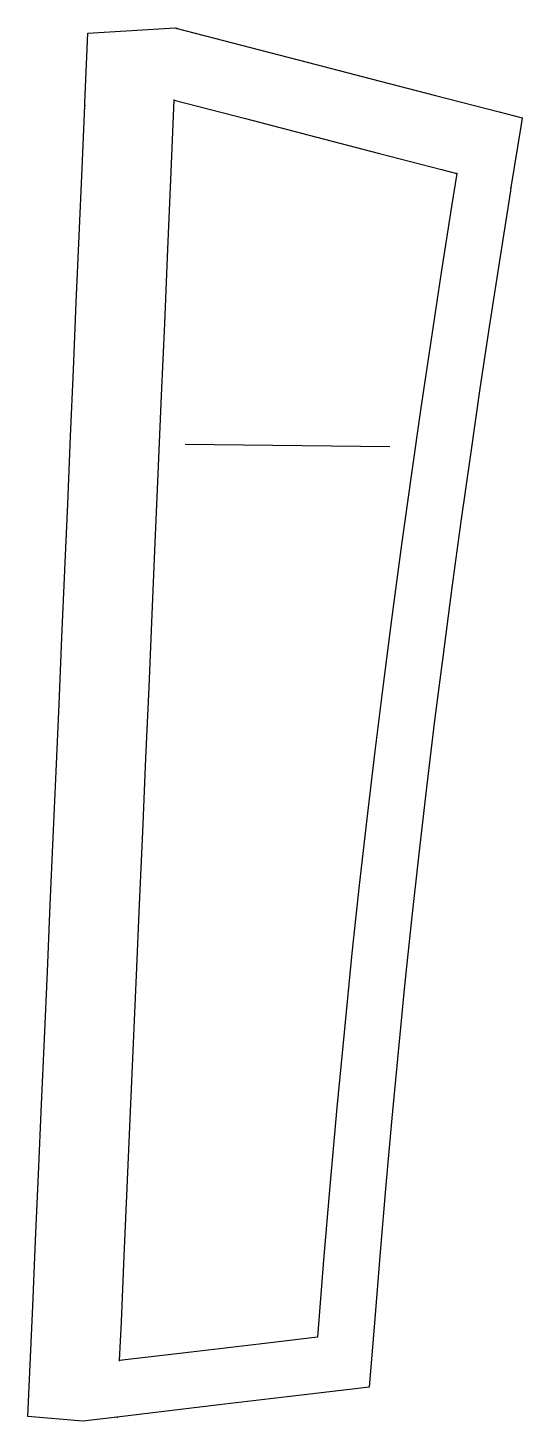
# Model space of a CAD drawing. Extents: x -2397 to -2285, y -1328 to -1010.
import ezdxf

# ---------------------------------------------------------------- set-up
doc = ezdxf.new("R2010")
doc.units = 0
for name, color, linetype in [('1', 1, 'Continuous'), ('14', 3, 'Continuous'), ('4', 2, 'Continuous'), ('7', 7, 'Continuous')]:
    doc.layers.add(name, color=color, linetype=linetype)

msp = doc.modelspace()

# ---------------------------------------------------------------- linework, layer by layer
at = {"layer": '1'}
msp.add_lwpolyline([(-2384.838257, -1327.781219), (-2397.337189, -1326.744537), (-2396.887593, -1316.542726), (-2396.229542, -1301.596232), (-2395.569827, -1286.592655), (-2394.904773, -1271.441782), (-2394.207502, -1255.529054), (-2393.554363, -1240.599425), (-2392.883344, -1225.235334), (-2392.223374, -1210.09593), (-2391.555064, -1194.731745), (-2390.901363, -1179.666241), (-2390.236383, -1164.301906), (-2389.5792, -1149.07935), (-2388.917446, -1133.714853), (-2388.269014, -1118.627793), (-2387.609857, -1103.263197), (-2386.959253, -1088.073208), (-2386.302413, -1072.708507), (-2385.655769, -1057.550345), (-2385.001404, -1042.18553), (-2384.390717, -1027.831802), (-2384.364913, -1027.224354), (-2383.689423, -1011.335068), (-2363.751984, -1010.101776), (-2363.30368, -1010.218277), (-2348.700654, -1014.012485), (-2333.698268, -1017.910455), (-2319.083802, -1021.707611), (-2304.473645, -1025.503645), (-2289.935819, -1029.280903), (-2284.727173, -1030.634232), (-2285.046682, -1032.628131), (-2287.262421, -1046.508865), (-2287.379858, -1047.245078), (-2289.750443, -1062.269353), (-2292.072817, -1077.301076), (-2294.32781, -1092.34821), (-2296.511426, -1107.400779), (-2298.657244, -1122.629845), (-2300.718833, -1137.699588), (-2302.736012, -1152.947317), (-2304.657779, -1168.035523), (-2306.524489, -1183.333325), (-2308.27976, -1198.441852), (-2309.926276, -1213.435174), (-2311.494293, -1228.564246), (-2312.975436, -1243.592626), (-2314.401079, -1258.735852), (-2315.75516, -1273.885536), (-2317.054377, -1289.267037), (-2318.28674, -1304.427137), (-2319.538879, -1320.010376), (-2323.383529, -1320.467894), (-2338.227917, -1322.234404), (-2353.718897, -1324.077874), (-2368.872065, -1325.881162), (-2377.002411, -1326.848755)], close=True, dxfattribs=at)
at = {"layer": '14'}
msp.add_lwpolyline([(-2376.436005, -1313.992004), (-2376.044902, -1305.116277), (-2375.387994, -1290.181727), (-2374.702401, -1274.567603), (-2374.016248, -1258.914279), (-2373.257612, -1241.576092), (-2372.582654, -1226.121075), (-2371.879609, -1209.991005), (-2371.158588, -1193.410847), (-2370.429705, -1176.605625), (-2369.728522, -1160.392375), (-2369.011094, -1143.759537), (-2368.311298, -1127.497105), (-2367.636967, -1111.793678), (-2366.87241, -1093.953072), (-2366.169332, -1077.514997), (-2365.444834, -1060.544734), (-2364.769424, -1044.694872), (-2363.998871, -1026.570969), (-2364.000549, -1026.570511), (-2363.998871, -1026.570969), (-2347.752593, -1030.792091), (-2331.806261, -1034.935302), (-2317.206433, -1038.728662), (-2303.073778, -1042.40064), (-2299.611969, -1043.300095), (-2299.611969, -1043.300095), (-2300.824153, -1050.822461), (-2303.183232, -1065.895787), (-2305.486758, -1081.059001), (-2307.805165, -1096.758419), (-2309.955371, -1111.739224), (-2312.2043, -1127.891273), (-2314.502939, -1144.991345), (-2316.421078, -1159.804496), (-2318.311336, -1174.991767), (-2320.145342, -1190.423925), (-2321.85036, -1205.56508), (-2323.494445, -1221.054722), (-2325.305833, -1239.162204), (-2326.921223, -1256.251239), (-2328.530155, -1274.202421), (-2329.964621, -1291.08057), (-2331.365509, -1308.628082), (-2344.646351, -1310.208559), (-2360.16881, -1312.055798), (-2376.436005, -1313.991699)], close=True, dxfattribs=at)
at = {"layer": '4'}
for p in [(-2363.30368, -1010.218277), (-2384.390717, -1027.831802), (-2363.998871, -1026.570969), (-2363.998871, -1026.570969), (-2299.611969, -1043.300095), (-2287.262421, -1046.508865), (-2376.436005, -1313.991699), (-2377.002411, -1326.848755)]:
    msp.add_point(p, dxfattribs=at)
at = {"layer": '7'}
msp.add_line((-2361.516724, -1105.00885), (-2314.904785, -1105.559158), dxfattribs=at)

doc.saveas('drawing.dxf')
